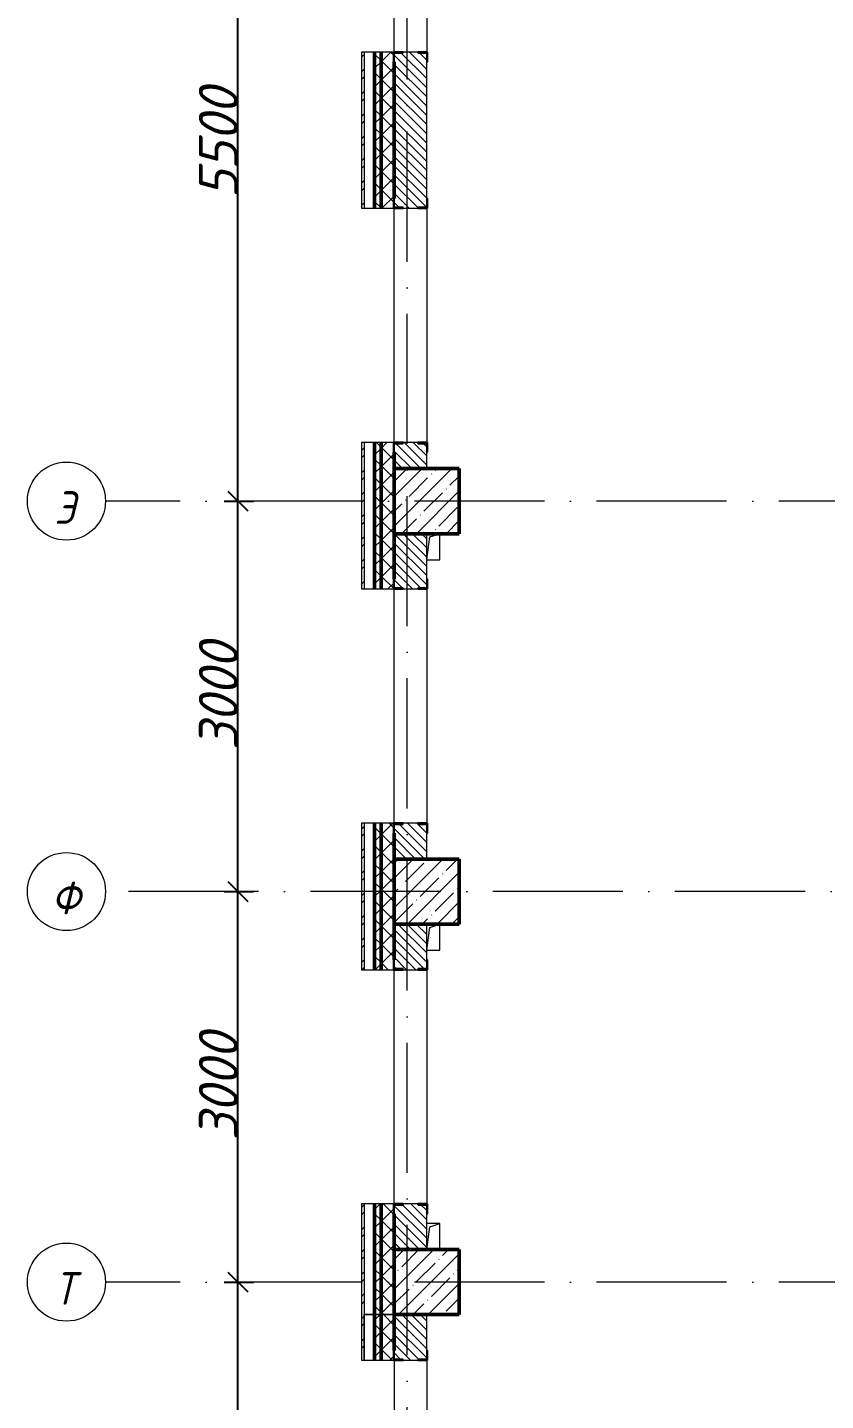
# Model space of a CAD drawing. Header units: millimetres. Extents: x -537608 to 253996, y -217170 to 186033.
# Drawn here: x -183954 to -177819, y 114755 to 125304 of the extents above; entities that cross this region are included whole.
import ezdxf

# ---------------------------------------------------------------- set-up
doc = ezdxf.new("R2010")
doc.units = ezdxf.units.MM
doc.linetypes.add('50_200_ШТРИХ_1Т_ш5_п1_п1_', pattern=[1400, 1000, -200, 0, -200])
for name, color, linetype, lineweight in [('A-____-____-DIMS', 7, 'Continuous', 9), ('A-GENM-____-MCUT', 7, 'Continuous', 25), ('A-GENM-____-OTLN', 7, 'Continuous', 9), ('A-GENM-____-OTLN-1', 7, 'Continuous', 25), ('A-WALL-____-MCUT-2', 7, 'Continuous', 50), ('A-WALL-____-MCUT-3', 7, 'Continuous', 9), ('A-WALL-____-OTLN', 7, 'Continuous', 9), ('A-WALL-____-PATT-1', 7, 'Continuous', 9), ('A-WALL-FNSH-MCUT-1', 7, 'Continuous', 9), ('S-COLS-____-MCUT', 7, 'Continuous', 50), ('S-COLS-____-OTLN', 7, 'Continuous', 9), ('S-GRID-____-IDEN', 7, 'Continuous', 9), ('S-GRID-____-OTLN-1', 7, '50_200_ШТРИХ_1Т_ш5_п1_п1_', 9)]:
    doc.layers.add(name, color=color, linetype=linetype, lineweight=lineweight)
doc.styles.add('ISOCPEUR_I', font='isocpeui.ttf', dxfattribs={"height": 300})
doc.dimstyles.new('ISO-2_5_0_9К_БОЛЬШОЙ_ОСИ', dxfattribs={"dimscale": 304.8, "dimtxt": 248.995294, "dimasz": 0.492126, "dimexe": 0.393701, "dimexo": 0, "dimgap": 0, "dimtad": 1, "dimdec": 0, "dimzin": 0, "dimdsep": 46, "dimtxsty": 'ISOCPEUR_I', "dimblk1": 'OBLIQUE', "dimblk2": 'OBLIQUE', "dimsah": 1, "dimcen": 0.09, "dimdle": 0.393701, "dimazin": 0, "dimtfac": 1, "dimtdec": 4, "dimtix": 1, "dimtmove": 0, "dimatfit": 3, "dimfxl": 1, "dimtvp": 1, "dimtolj": 1, "dimtzin": 0, "dimarcsym": 2})
pattern_1 = [(135, (-178684.97, 83184.237), (-35.35534, -35.35534), [])]
pattern_2 = [(45, (-178684.97, 83184.24), (-70.71068, 70.71068), []), (135, (-178684.97, 83184.24), (-70.71068, -70.71068), [])]
pattern_3 = [(45, (-178684.97, 83184.24), (-85.5366, 85.5366), []), (45, (-178627.95, 83184.24), (-85.5366, 85.5366), [])]

# ---------------------------------------------------------------- blocks, each defined once
blk = doc.blocks.new('BSC_Колонна _Прямоугольная - 500х500-V41-АР1_План отверстий 3 этажа в осях 1-64_А-ГГ')
at = {"layer": 'S-COLS-____-OTLN'}
h = blk.add_hatch(dxfattribs=at)
h.set_pattern_fill('FP_78', color=256, style=0, pattern_type=2)
h.set_pattern_definition([(45, (2200, -32481.04), (-114.04925, 114.04925), []), (45, (2314.05, -32481.04), (-114.04925, 114.04925), [201.613, -40.323, 3.353, -36.97])])
h.paths.add_polyline_path([(-250, -250), (250, -250), (250, 250), (-250, 250), (-250, 74)], flags=0)
at = {"layer": 'S-COLS-____-MCUT'}
for p, q in [((250, 250), (-250, 250)), ((-250, 250), (-250, -250)), ((250, -250), (250, 250)), ((-250, -250), (250, -250))]:
    blk.add_line(p, q, dxfattribs=at)
blk = doc.blocks.new('BSC_Колонна _Прямоугольная - 500х500-V53-АР1_План отверстий 3 этажа в осях 1-64_А-ГГ')
at = {"layer": 'S-COLS-____-OTLN'}
h = blk.add_hatch(dxfattribs=at)
h.set_pattern_fill('FP_90', color=256, style=0, pattern_type=2)
h.set_pattern_definition([(45, (2200, -35481.04), (-114.04925, 114.04925), []), (45, (2314.05, -35481.04), (-114.04925, 114.04925), [201.613, -40.323, 3.353, -36.97])])
h.paths.add_polyline_path([(-250, -250), (250, -250), (250, 250), (-250, 250)], flags=0)
at = {"layer": 'S-COLS-____-MCUT'}
for p, q in [((250, 250), (-250, 250)), ((-250, 250), (-250, -250)), ((250, -250), (250, 250)), ((-250, -250), (250, -250))]:
    blk.add_line(p, q, dxfattribs=at)
blk = doc.blocks.new('BSC_Колонна _Прямоугольная - 500х500-V120-АР1_План отверстий 3 этажа в осях 1-64_А-ГГ')
at = {"layer": 'S-COLS-____-OTLN'}
h = blk.add_hatch(dxfattribs=at)
h.set_pattern_fill('FP_143', color=256, style=0, pattern_type=2)
h.set_pattern_definition([(45, (2200, -38481.04), (-114.04925, 114.04925), []), (45, (2314.05, -38481.04), (-114.04925, 114.04925), [201.613, -40.323, 3.353, -36.97])])
h.paths.add_polyline_path([(-250, -250), (250, -250), (250, 250), (-250, 250), (-250, 94)], flags=0)
at = {"layer": 'S-COLS-____-MCUT'}
for p, q in [((250, 250), (-250, 250)), ((-250, 250), (-250, -250)), ((250, -250), (250, 250)), ((-250, -250), (250, -250))]:
    blk.add_line(p, q, dxfattribs=at)
blk = doc.blocks.new('Фахверк_СКБ_Уголок - 250_2700-27497298-АР1_План отверстий 3 этажа в осях 1-64_А-ГГ')
at = {"layer": 'A-GENM-____-MCUT'}
for p, q in [((200, 181), (125, 181)), ((125, 181), (125, 106)), ((125, 106), (131, 106)), ((131, 106), (131, 175)), ((131, 175), (200, 175)), ((200, 175), (200, 181)), ((131, -6), (125, -6)), ((125, -6), (125, -81)), ((125, -81), (200, -81)), ((131, -75), (131, -6)), ((200, -75), (131, -75)), ((200, -81), (200, -75))]:
    blk.add_line(p, q, dxfattribs=at)
blk = doc.blocks.new('AR_Отверстие прямоугольное _в плите_ - AR_Отверстие прямоугольное _в плите_-30510733-АР1_План отверстий 3 этажа в осях 1-64_А-ГГ')
at = {"layer": 'A-GENM-____-OTLN'}
for p, q in [((50, 100), (-50, 100)), ((-50, -100), (-25, 75)), ((-25, 75), (50, 100)), ((50, -100), (50, 100)), ((-50, -100), (50, -100))]:
    blk.add_line(p, q, dxfattribs=at)
blk = doc.blocks.new('AR_Отверстие прямоугольное _в плите_ - AR_Отверстие прямоугольное _в плите_-V174-АР1_План отверстий 3 этажа в осях 1-64_А-ГГ')
at = {"layer": 'A-GENM-____-OTLN'}
for p, q in [((-50, -100), (-25, 75)), ((-25, 75), (50, 100)), ((50, -100), (50, 100)), ((-50, -100), (50, -100))]:
    blk.add_line(p, q, dxfattribs=at)
blk = doc.blocks.new('AR_Отверстие прямоугольное _в плите_ - AR_Отверстие прямоугольное _в плите_-V175-АР1_План отверстий 3 этажа в осях 1-64_А-ГГ')
at = {"layer": 'A-GENM-____-OTLN'}
for p, q in [((50, 100), (-50, 100)), ((-50, -100), (-25, 75)), ((-25, 75), (50, 100)), ((50, -100), (50, 100))]:
    blk.add_line(p, q, dxfattribs=at)
blk = doc.blocks.new('Ось сетки - Круг_Ø6_00__ISO-2_5_0_9K_-25732049-АР1_План отверстий 3 этажа в осях 1-64_А-ГГ')
at = {"layer": 'S-GRID-____-IDEN'}
blk.add_circle((0, 0), 3, dxfattribs=at)
blk = doc.blocks.new('_Oblique')
at = {"color": 0, "linetype": 'ByBlock', "lineweight": -2}
blk.add_line((-0.5, -0.5), (0.5, 0.5), dxfattribs=at)
blk = doc.blocks.new('*D1110')
at = {"layer": 'A-____-____-DIMS', "color": 0, "lineweight": -2, "transparency": 16777216}
for p, q in [((-182336, 109545), (-182336, 115785)), ((-182442, 115665), (-182216, 115665)), ((-182442, 109665), (-182216, 109665))]:
    blk.add_line(p, q, dxfattribs=at)
at = {"layer": 'Defpoints', "color": 0, "transparency": 16777216}
for p in [(-182442, 115665), (-182336, 115665), (-182442, 109665)]:
    blk.add_point(p, dxfattribs=at)
at = {"layer": 'A-____-____-DIMS', "color": 0, "lineweight": -2, "transparency": 16777216, "xscale": 150, "yscale": 150, "zscale": 150}
for p, rotation in [((-182336, 115665), 90), ((-182336, 109665), 270)]:
    blk.add_blockref('_Oblique', p, dxfattribs=dict(at, rotation=rotation))
at = {"layer": 'A-____-____-DIMS', "color": 0, "transparency": 16777216, "insert": (-182486, 112665), "char_height": 300, "width": 758.48, "attachment_point": 5, "rotation": 90, "style": 'ISOCPEUR_I'}
blk.add_mtext('\\A1;6000', dxfattribs=at)
blk = doc.blocks.new('*D1111')
at = {"layer": 'A-____-____-DIMS', "color": 0, "lineweight": -2, "transparency": 16777216}
for p, q in [((-182336, 115545), (-182336, 118785)), ((-182442, 118665), (-182216, 118665)), ((-182442, 115665), (-182216, 115665))]:
    blk.add_line(p, q, dxfattribs=at)
at = {"layer": 'Defpoints', "color": 0, "transparency": 16777216}
for p in [(-182442, 118665), (-182336, 118665), (-182442, 115665)]:
    blk.add_point(p, dxfattribs=at)
at = {"layer": 'A-____-____-DIMS', "color": 0, "lineweight": -2, "transparency": 16777216, "xscale": 150, "yscale": 150, "zscale": 150}
for p, rotation in [((-182336, 118665), 90), ((-182336, 115665), 270)]:
    blk.add_blockref('_Oblique', p, dxfattribs=dict(at, rotation=rotation))
at = {"layer": 'A-____-____-DIMS', "color": 0, "transparency": 16777216, "insert": (-182486, 117165), "char_height": 300, "width": 758.48, "attachment_point": 5, "rotation": 90, "style": 'ISOCPEUR_I'}
blk.add_mtext('\\A1;3000', dxfattribs=at)
blk = doc.blocks.new('*D1112')
at = {"layer": 'A-____-____-DIMS', "color": 0, "lineweight": -2, "transparency": 16777216}
for p, q in [((-182336, 118545), (-182336, 121785)), ((-182442, 121665), (-182216, 121665)), ((-182442, 118665), (-182216, 118665))]:
    blk.add_line(p, q, dxfattribs=at)
at = {"layer": 'Defpoints', "color": 0, "transparency": 16777216}
for p in [(-182442, 121665), (-182336, 121665), (-182442, 118665)]:
    blk.add_point(p, dxfattribs=at)
at = {"layer": 'A-____-____-DIMS', "color": 0, "lineweight": -2, "transparency": 16777216, "xscale": 150, "yscale": 150, "zscale": 150}
for p, rotation in [((-182336, 121665), 90), ((-182336, 118665), 270)]:
    blk.add_blockref('_Oblique', p, dxfattribs=dict(at, rotation=rotation))
at = {"layer": 'A-____-____-DIMS', "color": 0, "transparency": 16777216, "insert": (-182486, 120165), "char_height": 300, "width": 758.48, "attachment_point": 5, "rotation": 90, "style": 'ISOCPEUR_I'}
blk.add_mtext('\\A1;3000', dxfattribs=at)
blk = doc.blocks.new('*D1113')
at = {"layer": 'A-____-____-DIMS', "color": 0, "lineweight": -2, "transparency": 16777216}
for p, q in [((-182336, 121545), (-182336, 127285)), ((-182442, 127165), (-182216, 127165)), ((-182442, 121665), (-182216, 121665))]:
    blk.add_line(p, q, dxfattribs=at)
at = {"layer": 'Defpoints', "color": 0, "transparency": 16777216}
for p in [(-182442, 127165), (-182336, 127165), (-182442, 121665)]:
    blk.add_point(p, dxfattribs=at)
at = {"layer": 'A-____-____-DIMS', "color": 0, "lineweight": -2, "transparency": 16777216, "xscale": 150, "yscale": 150, "zscale": 150}
for p, rotation in [((-182336, 127165), 90), ((-182336, 121665), 270)]:
    blk.add_blockref('_Oblique', p, dxfattribs=dict(at, rotation=rotation))
at = {"layer": 'A-____-____-DIMS', "color": 0, "transparency": 16777216, "insert": (-182486, 124415), "char_height": 300, "width": 758.48, "attachment_point": 5, "rotation": 90, "style": 'ISOCPEUR_I'}
blk.add_mtext('\\A1;5500', dxfattribs=at)

msp = doc.modelspace()

# ---------------------------------------------------------------- hatches: boundary and pattern name
at = {"layer": 'A-WALL-____-PATT-1'}
h = msp.add_hatch(dxfattribs=at)
h.set_pattern_fill('FP_3', color=256, style=0, pattern_type=2)
h.set_pattern_definition(pattern_3)
h.paths.add_polyline_path([(-181364.9702, 115245.2788), (-181364.9702, 116265.2788), (-181384.9702, 116265.2788), (-181384.9702, 115245.2788)], flags=0)
h.paths.add_polyline_path([(-181384.9702, 118065.2788), (-181364.9702, 118065.2788), (-181364.9702, 119190.2788), (-181384.9702, 119190.2788), (-181384.9702, 118319.5052)], flags=0)
h.paths.add_polyline_path([(-181364.9702, 120990.2788), (-181364.9702, 122115.2788), (-181384.9702, 122115.2788), (-181384.9702, 120990.2788)], flags=0)
h.paths.add_polyline_path([(-181364.9702, 123915.2788), (-181364.9702, 125115.2788), (-181384.9702, 125115.2788), (-181384.9702, 123915.2788)], flags=0)
h.paths.add_polyline_path([(-181364.9702, 126915.2788), (-181364.9702, 128115.2788), (-181384.9702, 128115.2788), (-181384.9702, 126915.2788)], flags=0)
h.paths.add_polyline_path([(-181364.9702, 129915.2788), (-181364.9702, 131165.2788), (-181384.9702, 131165.2788), (-181384.9702, 129915.2788)], flags=0)
h = msp.add_hatch(dxfattribs=at)
h.set_pattern_fill('FP_1', color=256, style=0, pattern_type=2)
h.set_pattern_definition(pattern_2)
h.paths.add_polyline_path([(-181234.9702, 115415.2788), (-181234.9702, 116265.2788), (-181284.9702, 116265.2788), (-181284.9702, 115415.2788)], flags=0)
h.paths.add_polyline_path([(-181284.9702, 118065.2788), (-181234.9702, 118065.2788), (-181234.9702, 119190.2788), (-181284.9702, 119190.2788), (-181284.9702, 118319.5052)], flags=0)
h.paths.add_polyline_path([(-181234.9702, 120990.2788), (-181234.9702, 122115.2788), (-181284.9702, 122115.2788), (-181284.9702, 120990.2788)], flags=0)
h.paths.add_polyline_path([(-181284.9702, 123915.2788), (-181234.9702, 123915.2788), (-181234.9702, 125115.2788), (-181284.9702, 125115.2788)], flags=0)
h.paths.add_polyline_path([(-181234.9702, 126915.2788), (-181234.9702, 128115.2788), (-181284.9702, 128115.2788), (-181284.9702, 126915.2788)], flags=0)
h.paths.add_polyline_path([(-181234.9702, 129915.2788), (-181234.9702, 131065.2788), (-181284.9702, 131065.2788), (-181284.9702, 129915.2788)], flags=0)
h = msp.add_hatch(dxfattribs=at)
h.set_pattern_fill('FP_1', color=256, style=0, pattern_type=2)
h.set_pattern_definition(pattern_2)
h.paths.add_polyline_path([(-181134.9702, 115415.2788), (-181134.9702, 116190.2788), (-181140.9702, 116190.2788), (-181140.9702, 116265.2788), (-181234.9702, 116265.2788), (-181234.9702, 115415.2788)], flags=0)
h.paths.add_polyline_path([(-181234.9702, 118065.2788), (-181140.9702, 118065.2788), (-181140.9702, 118140.2788), (-181134.9702, 118140.2788), (-181134.9702, 119115.2788), (-181140.9702, 119115.2788), (-181140.9702, 119190.2788), (-181234.9702, 119190.2788), (-181234.9702, 118319.5052)], flags=0)
h.paths.add_polyline_path([(-181234.9702, 120990.2788), (-181140.9702, 120990.2788), (-181140.9702, 121065.2788), (-181134.9702, 121065.2788), (-181134.9702, 122040.2788), (-181140.9702, 122040.2788), (-181140.9702, 122115.2788), (-181234.9702, 122115.2788), (-181234.9702, 120996.2788)], flags=0)
h.paths.add_polyline_path([(-181234.9702, 123915.2788), (-181140.9702, 123915.2788), (-181140.9702, 123990.2788), (-181134.9702, 123990.2788), (-181134.9702, 125040.2788), (-181140.9702, 125040.2788), (-181140.9702, 125115.2788), (-181234.9702, 125115.2788), (-181234.9702, 123921.2788)], flags=0)
h.paths.add_polyline_path([(-181234.9702, 126915.2788), (-181134.9702, 126915.2788), (-181134.9702, 128040.2788), (-181140.9702, 128040.2788), (-181140.9702, 128115.2788), (-181234.9702, 128115.2788), (-181234.9702, 126919.8089)], flags=0)
h.paths.add_polyline_path([(-181234.9702, 129915.2788), (-181140.9702, 129915.2788), (-181140.9702, 129990.2788), (-181134.9702, 129990.2788), (-181134.9702, 131015.2788), (-181234.9702, 131015.2788), (-181234.9702, 130359.9304)], flags=0)
h = msp.add_hatch(dxfattribs=at)
h.set_pattern_fill('FP_6', color=256, style=0, pattern_type=2)
h.set_pattern_definition(pattern_1)
h.paths.add_polyline_path([(-180940.9702, 121915.2788), (-180884.9702, 121915.2788), (-180884.9702, 122109.2788), (-180953.9702, 122109.2788), (-180953.9702, 122115.2788), (-181065.9702, 122115.2788), (-181065.9702, 122109.2788), (-181134.9702, 122109.2788), (-181134.9702, 121915.2788)], flags=0)
h.paths.add_polyline_path([(-181065.9702, 123915.2788), (-180953.9702, 123915.2788), (-180953.9702, 123921.2788), (-180884.9702, 123921.2788), (-180884.9702, 125109.2788), (-180953.9702, 125109.2788), (-180953.9702, 125115.2788), (-181065.9702, 125115.2788), (-181065.9702, 125109.2788), (-181134.9702, 125109.2788), (-181134.9702, 123921.2788), (-181065.9702, 123921.2788)], flags=0)
h = msp.add_hatch(dxfattribs=at)
h.set_pattern_fill('FP_6', color=256, style=0, pattern_type=2)
h.set_pattern_definition(pattern_1)
h.paths.add_polyline_path([(-181134.6547, 118915.2788), (-180884.9702, 118915.2788), (-180884.9702, 119184.2788), (-180953.9702, 119184.2788), (-180953.9702, 119190.2788), (-181065.9702, 119190.2788), (-181065.9702, 119184.2788), (-181134.9702, 119184.2788), (-181134.9702, 118915.2788)], flags=0)
h.paths.add_polyline_path([(-180953.9702, 120990.2788), (-180953.9702, 120996.2788), (-180884.9702, 120996.2788), (-180884.9702, 121414.9313), (-181134.9702, 121414.9313), (-181134.9702, 120996.2788), (-181065.9702, 120996.2788), (-181065.9702, 120990.2788)], flags=0)
h = msp.add_hatch(dxfattribs=at)
h.set_pattern_fill('FP_6', color=256, style=0, pattern_type=2)
h.set_pattern_definition(pattern_1)
h.paths.add_polyline_path([(-181134.9702, 115915.2788), (-180884.9702, 115915.2788), (-180884.9702, 116259.2788), (-180953.9702, 116259.2788), (-180953.9702, 116265.2788), (-181065.9702, 116265.2788), (-181065.9702, 116259.2788), (-181134.9702, 116259.2788), (-181134.9702, 116009.2788)], flags=0)
h.paths.add_polyline_path([(-180953.9702, 118065.2788), (-180953.9702, 118071.2788), (-180884.9702, 118071.2788), (-180884.9702, 118415.2788), (-181134.9702, 118415.2788), (-181134.9702, 118071.2788), (-181065.9702, 118071.2788), (-181065.9702, 118065.2788)], flags=0)
h = msp.add_hatch(dxfattribs=at)
h.set_pattern_fill('FP_1', color=256, style=0, pattern_type=2)
h.set_pattern_definition(pattern_2)
h.paths.add_polyline_path([(-181234.9702, 112065.2788), (-181234.9702, 113265.2788), (-181284.9702, 113265.2788), (-181284.9702, 112065.2788)], flags=0)
h.paths.add_polyline_path([(-181284.9702, 115065.2788), (-181234.9702, 115065.2788), (-181234.9702, 115415.2788), (-181284.9702, 115415.2788)], flags=0)
h = msp.add_hatch(dxfattribs=at)
h.set_pattern_fill('FP_1', color=256, style=0, pattern_type=2)
h.set_pattern_definition(pattern_2)
h.paths.add_polyline_path([(-181234.9702, 112065.2788), (-181140.9702, 112065.2788), (-181140.9702, 112140.2788), (-181134.9702, 112140.2788), (-181134.9702, 113190.2788), (-181140.9702, 113190.2788), (-181140.9702, 113265.2788), (-181234.9702, 113265.2788), (-181234.9702, 112071.2788)], flags=0)
h.paths.add_polyline_path([(-181234.9702, 115065.2788), (-181140.9702, 115065.2788), (-181140.9702, 115140.2788), (-181134.9702, 115140.2788), (-181134.9702, 115415.2788), (-181234.9702, 115415.2788), (-181234.9702, 115071.2788)], flags=0)
h = msp.add_hatch(dxfattribs=at)
h.set_pattern_fill('FP_6', color=256, style=0, pattern_type=2)
h.set_pattern_definition(pattern_1)
h.paths.add_polyline_path([(-180953.9702, 106915.2788), (-180884.9702, 106915.2788), (-180884.9702, 107259.2788), (-180953.9702, 107259.2788), (-180953.9702, 107265.2788), (-181065.9702, 107265.2788), (-181065.9702, 107259.2788), (-181134.9702, 107259.2788), (-181134.9702, 106915.2788), (-181065.9702, 106915.2788)], flags=0)
h.paths.add_polyline_path([(-180953.9702, 112065.2788), (-180953.9702, 112071.2788), (-180884.9702, 112071.2788), (-180884.9702, 113259.2788), (-180953.9702, 113259.2788), (-180953.9702, 113265.2788), (-181065.9702, 113265.2788), (-181065.9702, 113259.2788), (-181134.9702, 113259.2788), (-181134.9702, 112071.2788), (-181065.9702, 112071.2788), (-181065.9702, 112065.2788)], flags=0)
h.paths.add_polyline_path([(-180953.9702, 115065.2788), (-180953.9702, 115071.2788), (-180884.9702, 115071.2788), (-180884.9702, 115415.2788), (-181134.9702, 115415.2788), (-181134.9702, 115071.2788), (-181065.9702, 115071.2788), (-181065.9702, 115065.2788)], flags=0)
h = msp.add_hatch(dxfattribs=at)
h.set_pattern_fill('FP_3', color=256, style=0, pattern_type=2)
h.set_pattern_definition(pattern_3)
h.paths.add_polyline_path([(-181384.9702, 112065.2788), (-181364.9702, 112065.2788), (-181364.9702, 113265.2788), (-181384.9702, 113265.2788)], flags=0)
h.paths.add_polyline_path([(-181364.9702, 115065.2788), (-181364.9702, 115245.2788), (-181384.9702, 115245.2788), (-181384.9702, 115065.2788)], flags=0)

# ---------------------------------------------------------------- linework, layer by layer
at = {"layer": 'A-WALL-____-MCUT-2'}
for p, q in [((-181284.9702, 123915.2788), (-181284.9702, 125115.2788)), ((-181234.9702, 123915.2788), (-181234.9702, 125115.2788)), ((-181134.9702, 125040.2788), (-181134.9702, 123990.2788)), ((-181284.9702, 120990.2788), (-181284.9702, 122115.2788)), ((-181234.9702, 120990.2788), (-181234.9702, 122115.2788)), ((-181134.9702, 122040.2788), (-181134.9702, 121915.2788)), ((-181134.9702, 121414.9313), (-181134.9702, 121065.2788)), ((-181284.9702, 118065.2788), (-181284.9702, 119190.2788)), ((-181234.9702, 118065.2788), (-181234.9702, 119190.2788)), ((-181134.9702, 119115.2788), (-181134.9702, 118915.2788)), ((-181134.9702, 118415.2788), (-181134.9702, 118140.2788)), ((-181284.9702, 115415.2788), (-181284.9702, 116265.2788)), ((-181234.9702, 115415.2788), (-181234.9702, 116265.2788)), ((-181134.9702, 116190.2788), (-181134.9702, 115915.2788)), ((-181284.9702, 115065.2788), (-181284.9702, 115415.2788)), ((-181234.9702, 115065.2788), (-181234.9702, 115415.2788)), ((-181134.9702, 115415.2788), (-181134.9702, 115140.2788)), ((-181134.9702, 115140.2788), (-181134.9702, 115415.2788))]:
    msp.add_line(p, q, dxfattribs=at)
at = {"layer": 'A-WALL-____-MCUT-3'}
for p, q in [((-181140.9702, 125115.2788), (-181364.9702, 125115.2788)), ((-181364.9702, 125115.2788), (-181364.9702, 123915.2788)), ((-180953.9702, 125115.2788), (-181065.9702, 125115.2788)), ((-180884.9702, 123990.2788), (-180884.9702, 125040.2788)), ((-181364.9702, 123915.2788), (-181140.9702, 123915.2788)), ((-181065.9702, 123915.2788), (-180953.9702, 123915.2788)), ((-181140.9702, 122115.2788), (-181364.9702, 122115.2788)), ((-181364.9702, 122115.2788), (-181364.9702, 120990.2788)), ((-180953.9702, 122115.2788), (-181065.9702, 122115.2788)), ((-180884.9702, 121915.2788), (-180884.9702, 122040.2788)), ((-180884.9702, 121414.9313), (-181134.9702, 121414.9313)), ((-180884.9702, 121065.2788), (-180884.9702, 121414.9313)), ((-181364.9702, 120990.2788), (-181140.9702, 120990.2788)), ((-181065.9702, 120990.2788), (-180953.9702, 120990.2788)), ((-181140.9702, 119190.2788), (-181364.9702, 119190.2788)), ((-181364.9702, 119190.2788), (-181364.9702, 118065.2788)), ((-180953.9702, 119190.2788), (-181065.9702, 119190.2788)), ((-180884.9702, 118915.2788), (-180884.9702, 119115.2788)), ((-180884.9702, 118140.2788), (-180884.9702, 118415.2788)), ((-181364.9702, 118065.2788), (-181140.9702, 118065.2788)), ((-181065.9702, 118065.2788), (-180953.9702, 118065.2788)), ((-181140.9702, 116265.2788), (-181364.9702, 116265.2788)), ((-181364.9702, 116265.2788), (-181364.9702, 115415.2788)), ((-180953.9702, 116265.2788), (-181065.9702, 116265.2788)), ((-180884.9702, 115915.2788), (-180884.9702, 116190.2788)), ((-181364.9702, 115415.2788), (-181134.9702, 115415.2788)), ((-181134.9702, 115415.2788), (-181364.9702, 115415.2788)), ((-181364.9702, 115415.2788), (-181364.9702, 115065.2788)), ((-180884.9702, 115140.2788), (-180884.9702, 115415.2788)), ((-181364.9702, 115065.2788), (-181364.9702, 115245.2788)), ((-181364.9702, 115065.2788), (-181140.9702, 115065.2788)), ((-181065.9702, 115065.2788), (-180953.9702, 115065.2788))]:
    msp.add_line(p, q, dxfattribs=at)
at = {"layer": 'A-WALL-____-OTLN'}
for p, q in [((-181134.9702, 125115.2788), (-181134.9702, 126915.2788)), ((-180884.9702, 126915.2788), (-180884.9702, 125115.2788)), ((-181134.9702, 122115.2788), (-181134.9702, 123915.2788)), ((-180884.9702, 123915.2788), (-180884.9702, 122115.2788)), ((-181134.9702, 119190.2788), (-181134.9702, 120990.2788)), ((-180884.9702, 120990.2788), (-180884.9702, 119190.2788)), ((-181134.9702, 116265.2788), (-181134.9702, 118065.2788)), ((-180884.9702, 118065.2788), (-180884.9702, 116265.2788)), ((-181134.9702, 115065.2788), (-181134.9702, 113265.2788)), ((-180884.9702, 115065.2788), (-180884.9702, 113265.2788))]:
    msp.add_line(p, q, dxfattribs=at)
at = {"layer": 'A-WALL-FNSH-MCUT-1'}
for p, q in [((-181384.9702, 125115.2788), (-181384.9702, 123915.2788)), ((-181364.9702, 125115.2788), (-181384.9702, 125115.2788)), ((-181384.9702, 123915.2788), (-181364.9702, 123915.2788)), ((-181384.9702, 122115.2788), (-181384.9702, 120990.2788)), ((-181364.9702, 122115.2788), (-181384.9702, 122115.2788)), ((-181384.9702, 120990.2788), (-181364.9702, 120990.2788)), ((-181384.9702, 119190.2788), (-181384.9702, 118065.2788)), ((-181364.9702, 119190.2788), (-181384.9702, 119190.2788)), ((-181384.9702, 118065.2788), (-181364.9702, 118065.2788)), ((-181384.9702, 116265.2788), (-181384.9702, 115245.2788)), ((-181364.9702, 116265.2788), (-181384.9702, 116265.2788)), ((-181364.9702, 115245.2788), (-181364.9702, 115415.2788)), ((-181384.9702, 115245.2788), (-181384.9702, 115065.2788)), ((-181384.9702, 115065.2788), (-181364.9702, 115065.2788))]:
    msp.add_line(p, q, dxfattribs=at)
at = {"layer": 'S-GRID-____-OTLN-1'}
for p, q in [((-181034.9702, 78701.6305), (-181034.9702, 133065.1964)), ((-151977.231, 121665.2788), (-183353.7404, 121665.2788)), ((-172376.4843, 118665.2788), (-183353.7404, 118665.2788)), ((-151977.231, 115665.2788), (-183353.7404, 115665.2788))]:
    msp.add_line(p, q, dxfattribs=at)

# ---------------------------------------------------------------- block references
at = {"layer": 'A-GENM-____-OTLN'}
for name, p in [('AR_Отверстие прямоугольное _в плите_ - AR_Отверстие прямоугольное _в плите_-30510733-АР1_План отверстий 3 этажа в осях 1-64_А-ГГ', (-180834.9702, 121314.9313)), ('AR_Отверстие прямоугольное _в плите_ - AR_Отверстие прямоугольное _в плите_-V174-АР1_План отверстий 3 этажа в осях 1-64_А-ГГ', (-180834.9702, 118315.2788)), ('AR_Отверстие прямоугольное _в плите_ - AR_Отверстие прямоугольное _в плите_-V175-АР1_План отверстий 3 этажа в осях 1-64_А-ГГ', (-180834.9702, 116015.2788))]:
    msp.add_blockref(name, p, dxfattribs=at)
at = {"layer": 'A-GENM-____-OTLN-1'}
for p, rotation in [((-181059.9702, 125240.2788), 269.9999999999999), ((-180959.9702, 123790.2788), 89.99999999999991), ((-181059.9702, 122240.2788), 269.9999999999999), ((-180959.9702, 120865.2788), 89.99999999999991), ((-181059.9702, 119315.2788), 269.9999999999999), ((-180959.9702, 117940.2788), 89.99999999999991), ((-181059.9702, 116390.2788), 269.9999999999999), ((-180959.9702, 114940.2788), 89.99999999999991)]:
    msp.add_blockref('Фахверк_СКБ_Уголок - 250_2700-27497298-АР1_План отверстий 3 этажа в осях 1-64_А-ГГ', p, dxfattribs=dict(at, rotation=rotation))
at = {"layer": 'S-COLS-____-OTLN'}
for name, p in [('BSC_Колонна _Прямоугольная - 500х500-V120-АР1_План отверстий 3 этажа в осях 1-64_А-ГГ', (-180884.9702, 121665.2788)), ('BSC_Колонна _Прямоугольная - 500х500-V53-АР1_План отверстий 3 этажа в осях 1-64_А-ГГ', (-180884.9702, 118665.2788)), ('BSC_Колонна _Прямоугольная - 500х500-V41-АР1_План отверстий 3 этажа в осях 1-64_А-ГГ', (-180884.9702, 115665.2788))]:
    msp.add_blockref(name, p, dxfattribs=at)
at = {"layer": 'S-GRID-____-IDEN', "xscale": 99.99999999999993, "yscale": 99.99999999999993, "zscale": 99.99999999999993}
for p, rotation in [((-183653.7404, 121665.2788), 89.99999999999982), ((-183653.7404, 118665.2788), 89.9999999999998), ((-183653.7404, 115665.2788), 89.9999999999998)]:
    msp.add_blockref('Ось сетки - Круг_Ø6_00__ISO-2_5_0_9K_-25732049-АР1_План отверстий 3 этажа в осях 1-64_А-ГГ', p, dxfattribs=dict(at, rotation=rotation))

# ---------------------------------------------------------------- texts
at = {"layer": 'S-GRID-____-IDEN', "char_height": 250, "attachment_point": 1, "style": 'ISOCPEUR_I'}
for s, insert, width in [('\\fISOCPEUR|b0|i1|c204|p34|;\\W.9;Э', (-183746.5609, 121741.3547), 223.670812), ('\\fISOCPEUR|b0|i1|c204|p34|;\\W.9;Ф', (-183770.4109, 118741.3547), 281.392312), ('\\fISOCPEUR|b0|i1|c204|p34|;\\W.9;Т', (-183746.5609, 115741.3547), 223.670812)]:
    msp.add_mtext(s, dxfattribs=dict(at, insert=insert, width=width))

# ---------------------------------------------------------------- dimensions: what is measured, and where the dimension line sits
at = {"layer": 'A-____-____-DIMS'}
for base, p1, p2, override, picture, middle in [((-182336.3658, 127165.2788), (-182442.4318, 121665.2788), (-182442.4318, 127165.2788), {"dimpost": '<>', "dimfxl": 5500}, '*D1113', (-182486.3658, 124415.2788)), ((-182336.3658, 121665.2788), (-182442.4318, 118665.2788), (-182442.4318, 121665.2788), {"dimpost": '<>', "dimfxl": 3000}, '*D1112', (-182486.3658, 120165.2788)), ((-182336.3658, 118665.2788), (-182442.4318, 115665.2788), (-182442.4318, 118665.2788), {"dimpost": '<>', "dimfxl": 3000}, '*D1111', (-182486.3658, 117165.2788)), ((-182336.3658, 115665.2788), (-182442.4318, 109665.2788), (-182442.4318, 115665.2788), {"dimpost": '<>', "dimfxl": 6000}, '*D1110', (-182486.3658, 112665.2788))]:
    dim = msp.add_linear_dim(base=base, p1=p1, p2=p2, angle=90, dimstyle='ISO-2_5_0_9К_БОЛЬШОЙ_ОСИ', override=override, dxfattribs=at)
    dim.commit()
    dim.dimension.update_dxf_attribs({"geometry": picture, "text_midpoint": middle})

doc.saveas('drawing.dxf')
